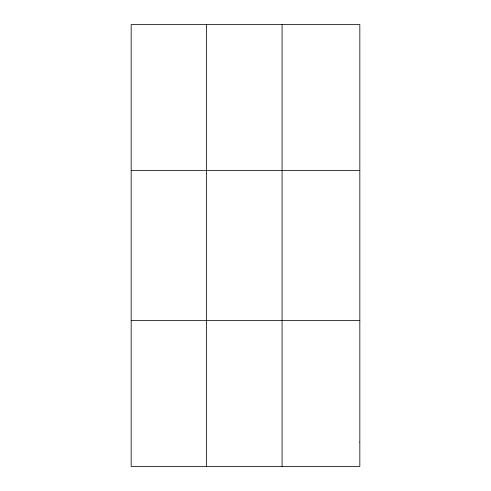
<?xml version="1.0" encoding="UTF-8"?>
<svg xmlns="http://www.w3.org/2000/svg" width="491" height="491" viewBox="0 0 491 491"><rect width="100%" height="100%" fill="white"/><g stroke="black" fill="none" stroke-linecap="round" stroke-linejoin="round"><path stroke-width="0.74" d="M206.625 24.55L206.625 466.45M282.086 24.55L282.086 466.45M131.171 170.377L359.829 170.377M131.171 320.623L359.829 320.623M359.829 442.146L359.829 466.45L131.171 466.45L131.171 24.55L359.829 24.55L359.829 442.146"/></g></svg>
